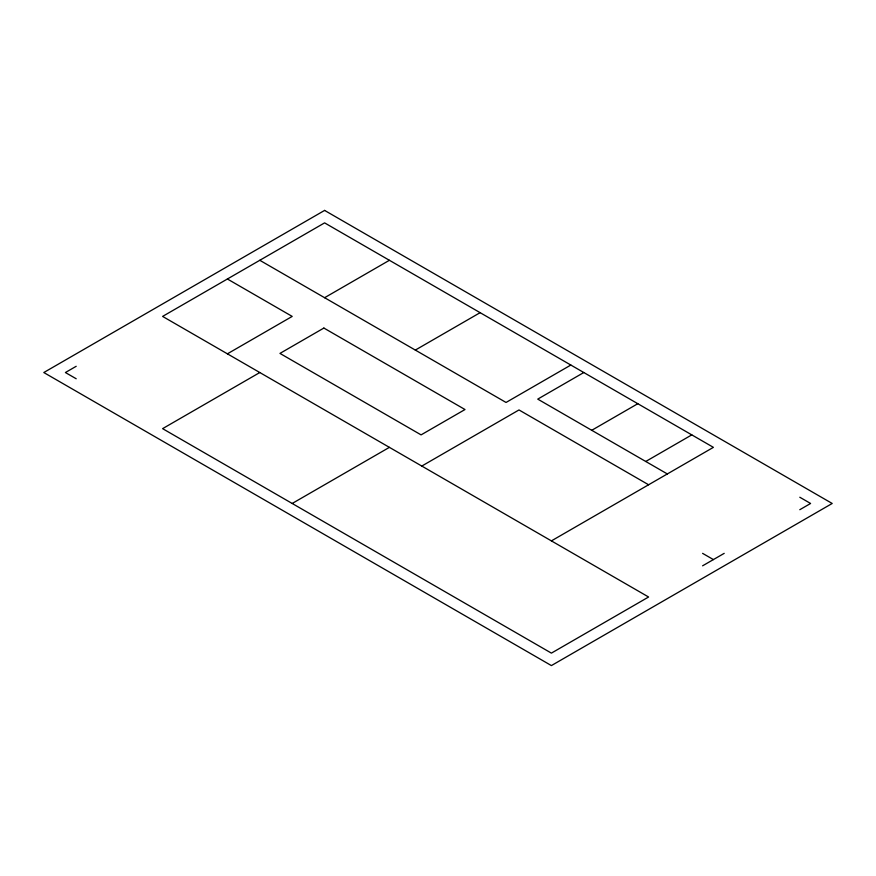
<?xml version="1.0" encoding="UTF-8"?>
<svg xmlns="http://www.w3.org/2000/svg" width="876" height="876" viewBox="0 0 876 876"><rect width="100%" height="100%" fill="white"/><g stroke="black" fill="none" stroke-linecap="round" stroke-linejoin="round"><path stroke-width="1.31" d="M76.201 366.288L65.404 372.53L76.201 378.76M227.399 353.827L292.201 316.411L227.399 278.995M324.602 297.709L389.404 260.292M259.8 372.53L162.597 428.649L551.398 653.124L648.601 597.005L162.597 316.411L324.602 222.876L713.403 447.351L551.398 540.886M415.323 350.082L480.125 312.666M292.201 503.47L389.404 447.351M570.845 365.051L506.043 402.456L259.8 260.292M421.805 466.054L518.997 409.946L648.601 484.767M583.799 372.53L537.744 399.117L667.348 473.949M591.738 430.302L637.805 403.705M645.743 461.477L691.799 434.879M702.596 565.819L724.2 553.358M799.799 509.712L810.596 503.47L799.799 497.24M702.596 553.358L713.403 559.589M324.602 210.415L43.8 372.53L551.398 665.585L832.2 503.47L324.602 210.415M323.879 328.051L279.959 353.411L421.082 434.879L465.003 409.53L323.879 328.051"/></g></svg>
